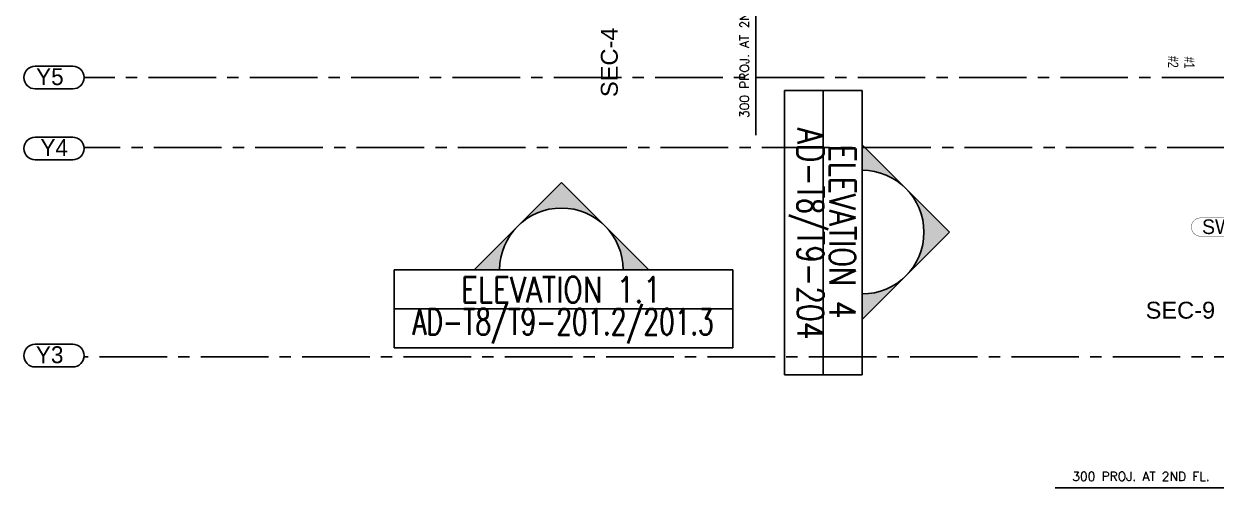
# Model space of a CAD drawing. Header units: millimetres. Extents: x 1124992 to 1258557, y -5767803 to -5695799.
# Drawn here: x 1181487 to 1194724, y -5726520 to -5721205 of the extents above; entities that cross this region are included whole.
import ezdxf

# ---------------------------------------------------------------- set-up
doc = ezdxf.new("R2010")
doc.units = ezdxf.units.MM
doc.header["$LTSCALE"] = 1000
doc.header["$MEASUREMENT"] = 0
for name, pattern in [('$1$AUDIT_D_120904163729-0', [0]), ('$36$HIDDEN', [0.375, 0.25, -0.125]), ('$5$AUDIT_D_120904163729-0', [0]), ('$5$HIDDEN', [0.375, 0.25, -0.125]), ('AUDIT_D_120904163729-0', [0]), ('T8_PROFILE SECTIONS$0$PHANTOM2', [1.25, 0.625, -0.125, 0.125, -0.125, 0.125, -0.125]), ('T8_REFUGE COLUMNS$0$AUDIT_D_120904163729-0', [0]), ('T8_REFUGE COLUMNS$0$CENTER2', [1.125, 0.75, -0.125, 0.125, -0.125])]:
    doc.linetypes.add(name, pattern=pattern)
doc.layers.get('0').update_dxf_attribs({"linetype": 'AUDIT_D_120904163729-0'})
for name, color, linetype in [('$0$A-HATCH -160', 251, '$1$AUDIT_D_120904163729-0'), ('$1$A-DIM', 1, '$5$AUDIT_D_120904163729-0'), ('$21$A-DIMENSIONS', 2, '$36$HIDDEN'), ('T8(T9 IS SIMILAR) - DIMENSION & TEXTING$0$T8_REFUGE COLUMNS$0$a-section line', 92, 'Continuous'), ('T8_PROFILE SECTIONS$0$A-PROFILE SECTIONS', 81, 'T8_PROFILE SECTIONS$0$PHANTOM2'), ('T8_REFUGE COLUMNS$0$A-CENTERLINE', 193, 'T8_REFUGE COLUMNS$0$CENTER2'), ('T8_REFUGE COLUMNS$0$A-COLUMN GRID NUMBERING', 4, 'T8_REFUGE COLUMNS$0$AUDIT_D_120904163729-0'), ('T8_TYPICAL COLUMNS$0$A-RCC COLS', 3, 'Continuous')]:
    doc.layers.add(name, color=color, linetype=linetype)
for name, color, linetype, lineweight in [('T8(T9 IS SIMILAR) - DIMENSION & TEXTING$0$R0-18-10-2014-T1-1st Podium Floor Plan$0$Text', 2, 'Continuous', 0), ('T8(T9 IS SIMILAR)$0$D&W', 8, 'Continuous', 25), ('T8_REFUGE COLUMNS$0$A-COLUMN NO size reduce', 81, 'Continuous', 25)]:
    doc.layers.add(name, color=color, linetype=linetype, lineweight=lineweight)
doc.styles.add('$6$Romans 1', font='romans.shx', dxfattribs={"height": 100})
doc.styles.add('T8(T9 IS SIMILAR) - DIMENSION & TEXTING$0$ARIAL ARROW', font='swisscl.ttf')
doc.styles.add('T8(T9 IS SIMILAR) - DIMENSION & TEXTING$0$T8_REFUGE COLUMNS$0$TEXT1', font='simplex.shx', dxfattribs={"width": 0.8})
doc.styles.add('T8_PROFILE SECTIONS$0$arial', font='sanss___.ttf')
doc.styles.add('T8_REFUGE COLUMNS$0$STANDARD', font='GOTHIC.TTF')
doc.dimstyles.new('$2$ALPINE S', dxfattribs={"dimscale": 0, "dimtxt": 100, "dimasz": 75, "dimexe": 0, "dimexo": 0, "dimgap": 75, "dimtad": 1, "dimdec": 0, "dimzin": 0, "dimdsep": 46, "dimtxsty": '$6$Romans 1', "dimblk": '$6$_ArchTick', "dimcen": 0.09, "dimclrd": 256, "dimclre": 256, "dimclrt": 7, "dimadec": 0, "dimazin": 0, "dimtfac": 1, "dimtdec": 0, "dimtofl": 0, "dimtmove": 1, "dimatfit": 0, "dimldrblk": '$2$_Open90', "dimfxl": 1, "dimtolj": 1, "dimtzin": 0, "dimarcsym": 0})

# ---------------------------------------------------------------- blocks, each defined once
blk = doc.blocks.new('T8(T9 IS SIMILAR) - DIMENSION & TEXTING')
at = {"layer": 'T8(T9 IS SIMILAR) - DIMENSION & TEXTING$0$T8_REFUGE COLUMNS$0$a-section line', "extrusion": (-1.108003958524235e-09, -6.496915289576405e-15, 1)}
h = blk.add_hatch(color=8, dxfattribs=at)
edge = h.paths.add_edge_path()
edge.add_line((1190793.902388747, -5724200.304027244), (1190793.902388753, -5724484.37168838))
edge.add_line((1190793.902388752, -5724484.37168838), (1191763.770049969, -5723514.50402714))
edge.add_line((1191763.77004997, -5723514.504027139), (1190793.902388738, -5722544.636365934))
edge.add_line((1190793.902388736, -5722544.636365935), (1190793.902388742, -5722828.704027071))
edge.add_ellipse((1190793.902388745, -5723514.504027157), major_axis=(484.9338306081196, 484.9338306178917), ratio=0.9999999999999926, start_angle=-134.99999999999972, end_angle=45.00000000000023, ccw=False)
at = {"layer": 'T8(T9 IS SIMILAR) - DIMENSION & TEXTING$0$T8_REFUGE COLUMNS$0$a-section line', "extrusion": (6.496915289779942e-15, -1.108003958524235e-09, 1)}
h = blk.add_hatch(color=8, dxfattribs=at)
edge = h.paths.add_edge_path()
edge.add_line((1188140.541428762, -5723933.098211654), (1188424.609089897, -5723933.098211648))
edge.add_line((1188424.609089897, -5723933.098211649), (1187454.741428657, -5722963.230550433))
edge.add_line((1187454.741428657, -5722963.230550432), (1186484.873767452, -5723933.098211664))
edge.add_line((1186484.873767452, -5723933.098211666), (1186768.941428587, -5723933.098211659))
edge.add_ellipse((1187454.741428675, -5723933.098211656), major_axis=(-484.9338306178917, 484.9338306081195), ratio=0.9999999999999926, start_angle=-134.99999999999972, end_angle=45.00000000000023, ccw=False)
at = {"layer": 'T8(T9 IS SIMILAR) - DIMENSION & TEXTING$0$T8_REFUGE COLUMNS$0$a-section line', "linetype": 'Continuous'}
for p, q in [((1190361.902388547, -5721945.124712244, 0.4895620210259392), (1189929.902388483, -5721945.124712259, 0.489561542381411)), ((1189929.902388483, -5721945.124712259, 0.489561542381411), (1189929.902388668, -5725096.1906773, 0.4895615424421208)), ((1190361.902388735, -5725096.190677287, 0.4895620210865574), (1190361.902388547, -5721945.124712244, 0.4895620210259392)), ((1190361.902388735, -5725096.190677287, 0.4895620210865574), (1190361.902388547, -5721945.124712244, 0.4895620210259392)), ((1190361.902388547, -5721945.124712244, 0.4895620210259392), (1190793.902388619, -5721945.124712195, 0.4895624997441501)), ((1190793.902388619, -5721945.124712195, 0.4895624997441501), (1190793.9023888, -5725096.190677272, 0.4895624997310877)), ((1191763.770050015, -5723514.504027249, 0.4895635743113104), (1190793.902388778, -5722544.636366024, 0.489562499748786)), ((1187454.741428766, -5722963.230550385, 1.078268100807023e-06), (1186484.873767542, -5723933.098211623, 3.705576401280553e-09)), ((1188424.609090008, -5723933.098211597, 3.699121231548474e-09), (1187454.741428766, -5722963.230550385, 1.078268100807023e-06)), ((1190793.902388804, -5724484.371688491, 0.4895624997423307), (1191763.770050015, -5723514.504027249, 0.4895635743113104)), ((1185597.270075302, -5724365.098211854, -4.750172704071076e-07), (1185597.270075253, -5723933.098211781, 3.700940554018928e-09)), ((1185597.270075253, -5723933.098211781, 3.700940554018928e-09), (1189357.443781807, -5723933.0982116, 3.687878114000398e-09)), ((1189357.443781807, -5723933.0982116, 3.687878114000398e-09), (1189357.443781822, -5724365.098211666, -4.749566522299631e-07)), ((1189929.902388619, -5724200.304027375, 0.4895615424151653), (1189929.902388627, -5724484.371688521, 0.48956154243838)), ((1189357.443781822, -5724365.098211666, -4.749566522299631e-07), (1185597.270075302, -5724365.098211854, -4.750172704071076e-07)), ((1185597.270075302, -5724365.098211854, -4.750172704071076e-07), (1185597.270075317, -5724797.098211917, -9.53661798530625e-07)), ((1189357.443781822, -5724365.098211666, -4.749566522299631e-07), (1185597.270075302, -5724365.098211854, -4.750172704071076e-07)), ((1189357.443781836, -5724797.098211733, -9.53601088760081e-07), (1189357.443781822, -5724365.098211666, -4.749566522299631e-07)), ((1185597.270075317, -5724797.098211917, -9.53661798530625e-07), (1189357.443781836, -5724797.098211733, -9.53601088760081e-07)), ((1186484.873767572, -5724797.09821188, -9.53611286824696e-07), (1186768.941428683, -5724797.098211865, -9.536508218666029e-07)), ((1188140.541428892, -5724797.098211781, -9.536280443089851e-07), (1188424.609090038, -5724797.098211774, -9.536048295455402e-07)), ((1189929.902388668, -5725096.1906773, 0.4895615424421208), (1190361.902388735, -5725096.190677287, 0.4895620210865574)), ((1190793.9023888, -5725096.190677272, 0.4895624997310877), (1190361.902388735, -5725096.190677287, 0.4895620210865574))]:
    blk.add_line(p, q, dxfattribs=at)
at = {"layer": 'T8(T9 IS SIMILAR) - DIMENSION & TEXTING$0$T8_REFUGE COLUMNS$0$a-section line', "extrusion": (-1.108003958448512e-09, -6.49697785892996e-15, 1)}
blk.add_ellipse((1190793.902388794, -5723514.504027275, 0.4895624997483384), major_axis=(484.933830608124, 484.9338306178948, 5.373117545037624e-07), ratio=0.9999999999999875, start_param=3.926990816987248, end_param=7.068583470577041, dxfattribs=at)
at = {"layer": 'T8(T9 IS SIMILAR) - DIMENSION & TEXTING$0$T8_REFUGE COLUMNS$0$a-section line', "linetype": 'Continuous', "extrusion": (-1.108003958458094e-09, -6.496949108510012e-15, 1)}
blk.add_ellipse((1190793.902388794, -5723514.504027275, 0.4895624997483384), major_axis=(484.9338306178887, -484.9338306081181, 5.373054533244489e-07), ratio=0.9999999999999856, start_param=5.497787143782131, end_param=8.639379797371923, dxfattribs=at)
at = {"layer": 'T8(T9 IS SIMILAR) - DIMENSION & TEXTING$0$T8_REFUGE COLUMNS$0$a-section line', "extrusion": (6.496977862135284e-15, -1.10800395844851e-09, 1)}
blk.add_ellipse((1187454.741428792, -5723933.098211606, 3.705128870379326e-09), major_axis=(-484.9338306178947, 484.9338306081238, 5.373117545037623e-07), ratio=0.9999999999999875, start_param=3.926990816987248, end_param=7.068583470577041, dxfattribs=at)
at = {"layer": 'T8(T9 IS SIMILAR) - DIMENSION & TEXTING$0$T8_REFUGE COLUMNS$0$a-section line', "linetype": 'Continuous', "extrusion": (6.496949110784758e-15, -1.108003958458096e-09, 1)}
blk.add_ellipse((1187454.741428792, -5723933.098211606, 3.705128870379326e-09), major_axis=(484.933830608118, 484.9338306178888, 5.373054533244489e-07), ratio=0.9999999999999856, start_param=5.497787143782131, end_param=8.639379797371923, dxfattribs=at)
at = {"layer": 'T8(T9 IS SIMILAR) - DIMENSION & TEXTING$0$R0-18-10-2014-T1-1st Podium Floor Plan$0$Text', "char_height": 114.75, "width": 1250.498161671036, "attachment_point": 3, "rotation": 270, "style": 'T8(T9 IS SIMILAR) - DIMENSION & TEXTING$0$ARIAL ARROW'}
for s, insert in [('#2', (1194304.141015198, -5721691.251796366, 0.03283945015443235)), ('#1', (1194483.898251935, -5721700.157124775, 0.03283945015443235))]:
    blk.add_mtext(s, dxfattribs=dict(at, insert=insert))
at = {"layer": 'T8(T9 IS SIMILAR) - DIMENSION & TEXTING$0$T8_REFUGE COLUMNS$0$a-section line', "extrusion": (-1.108003958470505e-09, 6.496870584022334e-15, 1), "char_height": 288.0000000000001, "width": 3463.413954958071, "attachment_point": 5, "style": 'T8(T9 IS SIMILAR) - DIMENSION & TEXTING$0$T8_REFUGE COLUMNS$0$TEXT1'}
for s, insert, text_direction in [('AD-{\\W0.7;T8/}T9-204', (1190171.307598487, -5723532.304292099, 0.4895617782610789), (5.798390117595387e-11, -1, 6.496934830414365e-15)), ('ELEVATION 4', (1190574.596736496, -5723510.523218031, 0.4895622567256053), (5.798367913943081e-11, -1, 6.496934830168347e-15))]:
    blk.add_mtext(s, dxfattribs=dict(at, insert=insert, text_direction=text_direction))
at = {"layer": 'T8(T9 IS SIMILAR) - DIMENSION & TEXTING$0$T8_REFUGE COLUMNS$0$a-section line', "extrusion": (-6.496870583818797e-15, -1.108003958470505e-09, 1), "char_height": 288.0000000000001, "width": 3463.413954958071, "attachment_point": 5, "text_direction": (1, 5.798408487297374e-11, 6.496934830414365e-15), "style": 'T8(T9 IS SIMILAR) - DIMENSION & TEXTING$0$T8_REFUGE COLUMNS$0$TEXT1'}
for s, insert in [('ELEVATION 1.1', (1187450.760619549, -5724152.403863904, -2.393176042891909e-07)), ('{\\W0.7;AD-T8/T9-201.2/201.3}', (1187472.541693617, -5724555.693001914, -7.177821306214582e-07))]:
    blk.add_mtext(s, dxfattribs=dict(at, insert=insert))
blk = doc.blocks.new('T8_REFUGE COLUMNS')
at = {"layer": 'T8_REFUGE COLUMNS$0$A-CENTERLINE'}
for p, q in [((1217370.295760799, -5721799.863253404), (1182156.903157666, -5721799.863253404)), ((1217431.825082135, -5722574.863446036), (1182156.903157666, -5722574.863446036)), ((1217951.315823077, -5724897.361309979), (1182156.903157666, -5724897.361309979))]:
    blk.add_line(p, q, dxfattribs=at)
at = {"layer": 'T8_REFUGE COLUMNS$0$A-COLUMN GRID NUMBERING', "linetype": 'ByBlock'}
for points in [[(1181612.657248928, -5721925.683273799, -1), (1181612.657248928, -5721674.04323301), (1182031.083137271, -5721674.043233008, -1), (1182031.083137271, -5721925.683273797)], [(1181612.657248928, -5722712.633021064, -1), (1181612.657248928, -5722460.992980275), (1182029.34477614, -5722460.992980273, -1), (1182029.34477614, -5722712.633021062)], [(1181612.657248928, -5725009.820052502, -1), (1181612.657248928, -5724758.180011713), (1182028.897883949, -5724758.180011711, -1), (1182028.897883949, -5725009.8200525)]]:
    blk.add_lwpolyline(points, format="xyb", close=True, dxfattribs=at)
at = {"layer": 'T8_REFUGE COLUMNS$0$A-COLUMN NO size reduce', "linetype": 'ByBlock', "const_width": 3.9}
blk.add_lwpolyline([(1194550.570634856, -5723559.767948853, -1), (1194550.570634858, -5723356.593237771), (1195154.63759611, -5723356.593237773, -1), (1195154.637596108, -5723559.767948852)], format="xyb", close=True, dxfattribs=at)
at = {"layer": 'T8_REFUGE COLUMNS$0$A-COLUMN GRID NUMBERING', "linetype": 'ByBlock', "char_height": 187.5, "attachment_point": 1, "style": 'T8_REFUGE COLUMNS$0$STANDARD'}
for s, insert in [('Y5', (1181622.356852018, -5721695.954098047)), ('Y4', (1181670.410896886, -5722482.903845312)), ('Y3', (1181620.171598696, -5724780.090876751))]:
    blk.add_mtext_dynamic_manual_height_columns(s, width=444.6849770843983, gutter_width=500, heights=[0], dxfattribs=dict(at, insert=insert))
at = {"layer": 'T8_REFUGE COLUMNS$0$A-COLUMN NO size reduce', "linetype": 'ByBlock', "insert": (1194566.820634858, -5723372.843237775), "char_height": 162.5, "attachment_point": 1, "style": 'T8_REFUGE COLUMNS$0$STANDARD'}
blk.add_mtext_dynamic_manual_height_columns('SW54', width=444.6849770843983, gutter_width=500, heights=[0], dxfattribs=at)
blk = doc.blocks.new('T8_TYPICAL COLUMNS')
at = {"layer": 'T8_TYPICAL COLUMNS$0$A-RCC COLS', "linetype": 'ByBlock'}
blk.add_blockref('T8_REFUGE COLUMNS', (0, 0), dxfattribs=at)
blk = doc.blocks.new('T8(T9 IS SIMILAR)')
at = {"layer": 'T8(T9 IS SIMILAR)$0$D&W', "linetype": 'ByBlock'}
blk.add_blockref('T8_TYPICAL COLUMNS', (1.862645149230957e-09, 0), dxfattribs=at)
blk = doc.blocks.new('PROFILE SECTION LINE T9')
at = {"layer": 'T8_PROFILE SECTIONS$0$A-PROFILE SECTIONS', "linetype": 'ByBlock', "insert": (2365.128372433595, -9629.17255948484, 0.02432551863291288), "char_height": 187.5, "attachment_point": 9, "rotation": 90.00000000000001, "style": 'T8_PROFILE SECTIONS$0$arial'}
blk.add_mtext_dynamic_manual_height_columns('SEC-4', width=301.3344262428582, gutter_width=500, heights=[0], dxfattribs=at)
at = {"layer": 'T8_PROFILE SECTIONS$0$A-PROFILE SECTIONS', "linetype": 'ByBlock', "insert": (8994.59142500395, -12860.70252530556, 0.02432551863291288), "char_height": 187.5, "attachment_point": 9, "style": 'T8_PROFILE SECTIONS$0$arial'}
blk.add_mtext_dynamic_manual_height_columns('SEC-9', width=301.3344262428582, gutter_width=500, heights=[0], dxfattribs=at)
blk = doc.blocks.new('$6$_ArchTick')
at = {"color": 0, "linetype": 'ByBlock', "const_width": 0.15}
blk.add_lwpolyline([(-0.5, -0.5), (0.5, 0.5)], dxfattribs=at)
blk = doc.blocks.new('*D62')
at = {"layer": '$1$A-DIM', "lineweight": -2, "transparency": 16777216}
for p, q in [((4780.52349476493, -1183.650594310835), (4780.52349476493, -1108.650594310835)), ((4780.52349476493, -1483.650594310835), (4780.523494764929, -3640.793451454092))]:
    blk.add_line(p, q, dxfattribs=at)
at = {"layer": '$1$A-DIM', "linetype": '$5$HIDDEN', "lineweight": -2, "transparency": 16777216}
for p, q in [((4951.750959652942, -1183.650594310835), (4780.52349476493, -1183.650594310835)), ((4951.750959652709, -1483.650594310835), (4780.52349476493, -1483.650594310835))]:
    blk.add_line(p, q, dxfattribs=at)
at = {"layer": '$1$A-DIM', "linetype": 'ByBlock', "lineweight": -2, "transparency": 16777216, "xscale": 75, "yscale": 75, "zscale": 75}
for p, rotation in [((4780.52349476493, -1183.650594310835), 270), ((4780.52349476493, -1483.650594310835), 90)]:
    blk.add_blockref('$6$_ArchTick', p, dxfattribs=dict(at, rotation=rotation))
at = {"layer": '$1$A-DIM', "color": 7, "linetype": 'ByBlock', "transparency": 16777216, "insert": (4655.52349476493, -2687.222022882663), "char_height": 100, "attachment_point": 5, "rotation": 90, "style": '$6$Romans 1'}
blk.add_mtext('\\A1;300 PROJ. AT 2ND FL.', dxfattribs=at)
blk = doc.blocks.new('$2$_Open90')
at = {"color": 0, "linetype": 'ByBlock', "lineweight": -2}
for p, q in [((0, 0), (-1, 0)), ((-0.5, 0.5), (0, 0)), ((0, 0), (-0.5, -0.5))]:
    blk.add_line(p, q, dxfattribs=at)
blk = doc.blocks.new('*D64')
at = {"layer": '$1$A-DIM', "lineweight": -2, "transparency": 16777216}
for p, q in [((10260, -7548.768648271449), (8102.857142856744, -7548.768648271449)), ((10560, -7548.768648271449), (10635, -7548.768648271449))]:
    blk.add_line(p, q, dxfattribs=at)
at = {"layer": '$1$A-DIM', "linetype": '$5$HIDDEN', "lineweight": -2, "transparency": 16777216}
for p, q in [((10260, -7719.996113159694), (10260, -7548.768648271449)), ((10560, -7719.996113159694), (10560, -7548.768648271449))]:
    blk.add_line(p, q, dxfattribs=at)
at = {"layer": '$1$A-DIM', "linetype": 'ByBlock', "lineweight": -2, "transparency": 16777216, "xscale": 75, "yscale": 75, "zscale": 75}
blk.add_blockref('$6$_ArchTick', (10260, -7548.768648271449), dxfattribs=at)
at = {"layer": '$1$A-DIM', "linetype": 'ByBlock', "lineweight": -2, "transparency": 16777216, "xscale": 75, "yscale": 75, "zscale": 75, "rotation": 180}
blk.add_blockref('$6$_ArchTick', (10560, -7548.768648271449), dxfattribs=at)
at = {"layer": '$1$A-DIM', "color": 7, "linetype": 'ByBlock', "transparency": 16777216, "insert": (9056.428571428172, -7423.768648271449), "char_height": 100, "attachment_point": 5, "style": '$6$Romans 1'}
blk.add_mtext('\\A1;300 PROJ. AT 2ND FL.', dxfattribs=at)
blk = doc.blocks.new('2ndflproj')
at = {"layer": '$1$A-DIM', "linetype": 'ByBlock'}
dim = blk.add_linear_dim(base=(4780.52349476493, -1483.650594310835, -0.02432551863291288), p1=(4951.750959652942, -1183.650594310835, -0.04865103726582576), p2=(4951.750959652709, -1483.650594310835, -0.02432551863291288), angle=90, text='<> PROJ. AT 2ND FL.', dimstyle='$2$ALPINE S', override={"dimscale": 1, "dimtmove": 0, "dimfxl": 5, "dimarcsym": 1}, dxfattribs=at)
dim.commit()
dim.dimension.update_dxf_attribs({"geometry": '*D62', "text_midpoint": (4780.52349476493, -2687.222022882663, -0.02432551863291288), "dimtype": 128})
dim = blk.add_linear_dim(base=(10260, -7548.768648271449), p1=(10560, -7719.996113159694, -0.02432551863291288), p2=(10260, -7719.996113159694), text='<> PROJ. AT 2ND FL.', dimstyle='$2$ALPINE S', override={"dimscale": 1, "dimtmove": 0, "dimfxl": 5, "dimarcsym": 1}, dxfattribs=at)
dim.commit()
dim.dimension.update_dxf_attribs({"geometry": '*D64', "text_midpoint": (9056.428571428172, -7548.768648271449), "dimtype": 128})

msp = doc.modelspace()

# ---------------------------------------------------------------- block references
at = {"layer": '$21$A-DIMENSIONS', "linetype": 'ByBlock'}
msp.add_blockref('T8(T9 IS SIMILAR)', (0, 0), dxfattribs=at)

# ---------------------------------------------------------------- next in the draw order: block references
at = {"layer": '$0$A-HATCH -160', "linetype": 'ByBlock'}
msp.add_blockref('T8(T9 IS SIMILAR) - DIMENSION & TEXTING', (0, 0), dxfattribs=at)

# ---------------------------------------------------------------- next in the draw order: block references
at = {"linetype": 'ByBlock'}
msp.add_blockref('2ndflproj', (1184832.069074492, -5718799.863253396), dxfattribs=at)
at = {"layer": 'T8_PROFILE SECTIONS$0$A-PROFILE SECTIONS', "linetype": 'ByBlock'}
msp.add_blockref('PROFILE SECTION LINE T9', (1185718.170276827, -5711615.764854527, -0.02432551863291288), dxfattribs=at)

doc.saveas('drawing.dxf')
